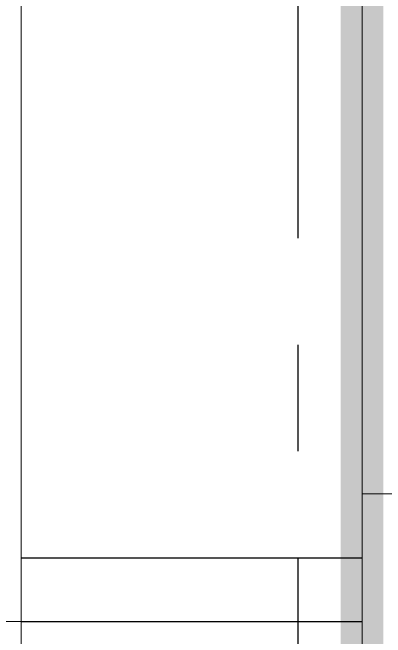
# Model space of a CAD drawing. Header units: metres. Extents: x -58 to 722, y -1100 to 345.
# Drawn here: x 28.995 to 29.432, y 123.17 to 123.904 of the extents above; entities that cross this region are included whole.
import ezdxf

# ---------------------------------------------------------------- set-up
doc = ezdxf.new("R2010")
doc.units = ezdxf.units.M
doc.header["$MEASUREMENT"] = 0
doc.linetypes.add('CENTER2', pattern=[1.125, 0.75, -0.125, 0.125, -0.125])
doc.linetypes.add('CENTERX2', pattern=[4, 2.5, -0.5, 0.5, -0.5])
doc.layers.add('FSR_ARQ_002MURO', color=150, linetype='Continuous', lineweight=30)
for name, color, linetype in [('FSR_ARQ_016EJES', 135, 'CENTER2'), ('FSR_ARQ_028JARDINERAS', 133, 'Continuous'), ('FSR_ARQ_29PERFILES ACERO', 143, 'Continuous')]:
    doc.layers.add(name, color=color, linetype=linetype)

msp = doc.modelspace()

# ---------------------------------------------------------------- linework, layer by layer
at = {"layer": 'FSR_ARQ_002MURO', "lineweight": 0}
msp.add_line((29.40473, 126.38878), (29.40473, 122.58878), dxfattribs=at)
at = {"layer": 'FSR_ARQ_002MURO', "lineweight": 0, "const_width": 0.05}
msp.add_lwpolyline([(23.95473, 126.38878), (29.40473, 126.38878), (29.40473, 122.58878), (23.95473, 122.58878)], close=True, dxfattribs=at)
at = {"layer": 'FSR_ARQ_002MURO', "lineweight": 0}
msp.add_lwpolyline([(29.00473, 126.38878), (29.00473, 122.58878)], dxfattribs=at)
at = {"layer": 'FSR_ARQ_016EJES', "linetype": 'CENTERX2', "ltscale": 0.25}
msp.add_line((29.32973, 119.63878), (29.32973, 128.64091), dxfattribs=at)
at = {"layer": 'FSR_ARQ_028JARDINERAS', "lineweight": 0}
msp.add_lwpolyline([(29.40473, 123.33878), (30.40473, 123.33878), (30.40473, 125.83878), (29.40473, 125.83878)], close=True, dxfattribs=at)
at = {"layer": 'FSR_ARQ_29PERFILES ACERO', "lineweight": 0}
msp.add_lwpolyline([(25.75473, 125.85878), (29.00473, 125.85878), (29.00473, 123.18878), (25.75473, 123.18878)], close=True, dxfattribs=at)
at = {"layer": 'FSR_ARQ_29PERFILES ACERO', "ltscale": 0.01}
for points in [[(29.00473, 123.26378), (29.40473, 123.26378)], [(29.00473, 123.18878), (29.40473, 123.18878)]]:
    msp.add_lwpolyline(points, dxfattribs=at)

doc.saveas('drawing.dxf')
